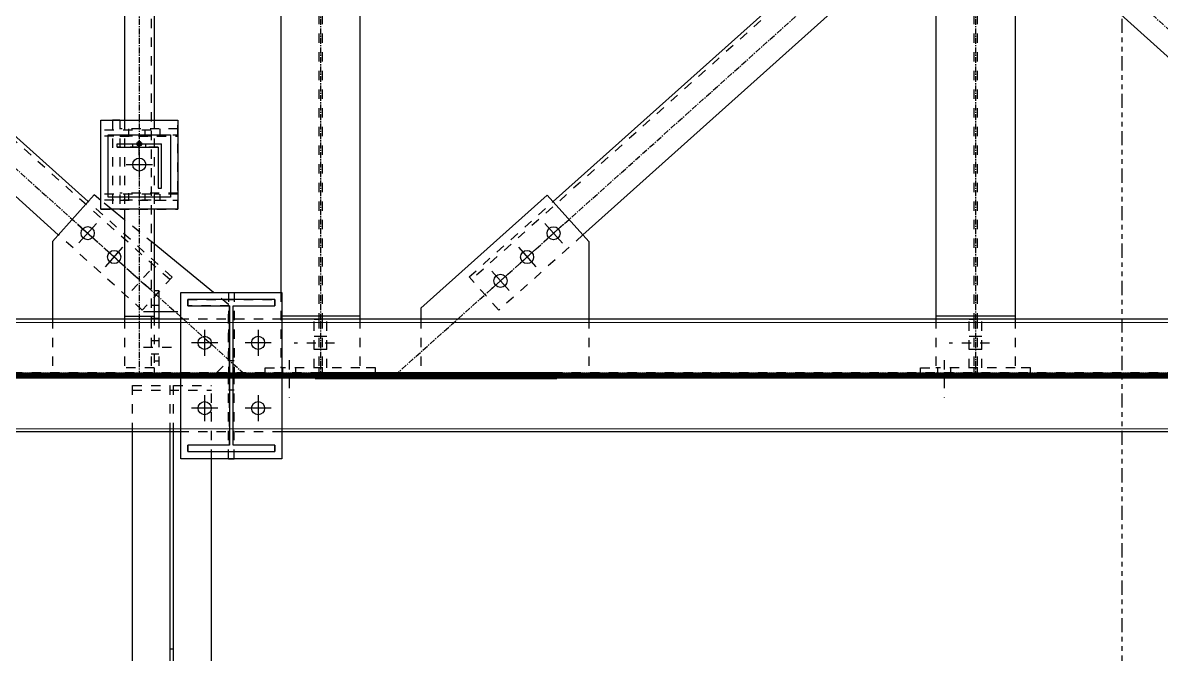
# Model space of a CAD drawing. Header units: inches. Extents: x 209270 to 234360, y -180214 to -150194.
# Drawn here: x 220911 to 222828, y -165733 to -164670 of the extents above; entities that cross this region are included whole.
import ezdxf

# ---------------------------------------------------------------- set-up
doc = ezdxf.new("R2010")
doc.units = ezdxf.units.IN
doc.header["$LTSCALE"] = 10
doc.header["$MEASUREMENT"] = 0
for name, pattern in [('CENTER', [2, 1.25, -0.25, 0.25, -0.25]), ('DXK_LINE_DOT2', [3.9198, 1.9599, -1.9599]), ('DXK_LINE_DOT5', [7.8785, 2.979, -0.9799, 0.9799, -0.9799, 0.9799, -0.9799]), ('HIDDEN', [0.375, 0.25, -0.125])]:
    doc.linetypes.add(name, pattern=pattern)
doc.layers.get('0').update_dxf_attribs({"color": 1})
for name, color, linetype in [('_BLUE_0', 5, 'Continuous'), ('_BLUE_1', 5, 'Continuous'), ('_BLUE_2', 5, 'Continuous'), ('_BLUE_4', 5, 'Continuous')]:
    doc.layers.add(name, color=color, linetype=linetype)
for name, color, linetype, lineweight in [('CEN', 1, 'CENTER', 9), ('handrail', 1, 'FENCELINE1', 9), ('HIDDEN', 1, 'HIDDEN', 9), ('MAIN OBJECT', 1, 'Continuous', 18)]:
    doc.layers.add(name, color=color, linetype=linetype, lineweight=lineweight)
doc.linetypes.add('FENCELINE1', pattern='A,0.25,-0.1,[133,arial.ttf,S=0.1,R=0,X=-0.1,Y=0],-0.1,1', length=1.45)

# ---------------------------------------------------------------- blocks, each defined once
blk = doc.blocks.new('MECH_DRAWING')
at = {"layer": 'CEN'}
blk.add_line((217212.2, -165263.7), (228311.6, -165263.7), dxfattribs=at)
at = {"layer": 'CEN', "elevation": 0.8}
blk.add_lwpolyline([(217011.9, -155263.7), (228511.9, -155263.7), (228511.9, -165263.7), (217011.9, -165263.7)], close=True, dxfattribs=at)
blk.add_lwpolyline([(217011.9, -165263.7), (217011.9, -165263.7), (228511.9, -165263.7), (228511.9, -165268.7)], dxfattribs=at)
at = {"layer": 'handrail', "const_width": 10}
blk.add_lwpolyline([(217011.9, -157988.4), (217011.9, -165263.7), (228511.9, -165263.7), (228511.9, -163968.7)], dxfattribs=at)
at = {"layer": 'HIDDEN', "elevation": 0}
blk.add_lwpolyline([(228307.2, -165268.1), (217216.6, -165268.1), (217216.6, -165259.3), (228307.2, -165259.3)], close=True, dxfattribs=at)
at = {"layer": 'MAIN OBJECT', "elevation": 0}
blk.add_lwpolyline([(228307.2, -165353.1), (217216.6, -165353.1), (217216.6, -165174.3), (228307.2, -165174.3)], close=True, dxfattribs=at)
blk = doc.blocks.new('GridLine-116860372-116905 - 114867')
at = {"layer": '_BLUE_2', "linetype": 'DXK_LINE_DOT5'}
blk.add_line((2535.4, 12570.8), (24512.1, 12570.8), dxfattribs=at)
blk = doc.blocks.new('GridLine-116860372-154898 - 114867')
at = {"layer": '_BLUE_2', "linetype": 'DXK_LINE_DOT5'}
blk.add_line((16763.1, 10927.9), (16763.1, 14695.8), dxfattribs=at)
blk = doc.blocks.new('Part-116860372-115070 - 114867')
at = {"layer": '_BLUE_4', "linetype": 'Continuous'}
for points in [[(16454.3, 13659.6, -1), (16454.3, 13669.6, -1)], [(15231.8, 12565.8, -1), (15231.8, 12575.8, -1)]]:
    blk.add_hatch(color=256, dxfattribs=at).paths.add_polyline_path(points)
at = {"layer": '_BLUE_1', "linetype": 'DXK_LINE_DOT2'}
for p, q in [((16294.8, 13578.9), (15393.6, 12772.6)), ((16289.8, 13584.5), (16112.8, 13426.1)), ((16289.8, 13584.5), (16352.3, 13514.6)), ((16352.3, 13514.6), (16175.3, 13356.3)), ((15388.6, 12778.2), (15565.6, 12936.6)), ((15628.1, 12866.7), (15451.1, 12708.3)), ((15451.1, 12708.3), (15388.6, 12778.2))]:
    blk.add_line(p, q, dxfattribs=at)
at = {"layer": '_BLUE_2', "linetype": 'Continuous'}
for p, q in [((16112.8, 13426.1), (15565.6, 12936.6)), ((16175.3, 13356.3), (15628.1, 12866.7))]:
    blk.add_line(p, q, dxfattribs=at)
at = {"layer": '_BLUE_4', "linetype": 'CENTER'}
blk.add_line((15231.8, 12570.8), (16454.3, 13664.6), dxfattribs=at)
at = {"layer": '_BLUE_4', "linetype": 'Continuous'}
for centre in [(16454.3, 13664.6), (15231.8, 12570.8)]:
    blk.add_circle(centre, 5, dxfattribs=at)
blk = doc.blocks.new('Part-116860372-150003 - 114867')
at = {"layer": '_BLUE_1', "linetype": 'DXK_LINE_DOT2'}
for p, q in [((14719.3, 13087.1), (14613.1, 13087.1)), ((14706.9, 13074.6), (14706.9, 13087.1)), ((14719.3, 13074.6), (14613.1, 13074.6))]:
    blk.add_line(p, q, dxfattribs=at)
blk = doc.blocks.new('Part-116860372-114923 - 114867')
at = {"layer": '_BLUE_1', "linetype": 'DXK_LINE_DOT2'}
for p, q in [((14994.3, 12689.6), (14781.8, 12689.6)), ((19818.1, 12576.7), (9958.1, 12576.7)), ((19818.1, 12565), (9958.1, 12565)), ((14994.3, 12452.1), (14781.8, 12452.1))]:
    blk.add_line(p, q, dxfattribs=at)
at = {"layer": '_BLUE_2', "linetype": 'Continuous'}
for p, q in [((14781.8, 12689.6), (13931.8, 12689.6)), ((18219.3, 12689.6), (14994.3, 12689.6)), ((14781.8, 12452.1), (13931.8, 12452.1)), ((18219.3, 12452.1), (14994.3, 12452.1))]:
    blk.add_line(p, q, dxfattribs=at)
at = {"layer": '_BLUE_4', "linetype": 'CENTER'}
blk.add_line((9575.6, 12570.8), (20200.6, 12570.8), dxfattribs=at)
blk = doc.blocks.new('Part-116860372-114926 - 114867')
at = {"layer": '_BLUE_4', "linetype": 'Continuous'}
blk.add_hatch(color=256, dxfattribs=at).paths.add_polyline_path([(14888.1, 12565.8, -1), (14888.1, 12575.8, -1)])
at = {"layer": '_BLUE_1', "linetype": 'DXK_LINE_DOT2'}
for p, q in [((14796.6, 12717.2), (14796.6, 12730.8)), ((14796.6, 12730.8), (14979.6, 12730.8)), ((14979.6, 12730.8), (14979.6, 12717.2)), ((14884.1, 12717.2), (14796.6, 12717.2)), ((14884.1, 12424.5), (14884.1, 12717.2)), ((14892, 12424.5), (14892, 12717.2)), ((14892, 12717.2), (14979.6, 12717.2)), ((14796.6, 12410.8), (14796.6, 12424.5)), ((14884.1, 12424.5), (14796.6, 12424.5)), ((14979.6, 12424.5), (14892, 12424.5)), ((14979.6, 12424.5), (14979.6, 12410.8)), ((14796.6, 12410.8), (14979.6, 12410.8))]:
    blk.add_line(p, q, dxfattribs=at)
at = {"layer": '_BLUE_2', "linetype": 'Continuous'}
for p, q in [((14796.6, 12730.8), (14796.6, 12730.8)), ((14979.6, 12730.8), (14796.6, 12730.8)), ((14796.6, 12730.8), (14796.6, 12717.2)), ((14979.6, 12730.8), (14979.6, 12730.8)), ((14979.6, 12717.2), (14979.6, 12730.8)), ((14796.6, 12717.2), (14796.6, 12717.2)), ((14796.6, 12717.2), (14884.1, 12717.2)), ((14884.1, 12717.2), (14884.1, 12717.2)), ((14884.1, 12717.2), (14884.1, 12424.5)), ((14892, 12717.2), (14892, 12717.2)), ((14892, 12424.5), (14892, 12717.2)), ((14892, 12717.2), (14979.6, 12717.2)), ((14979.6, 12717.2), (14979.6, 12717.2)), ((14796.6, 12424.5), (14796.6, 12424.5)), ((14884.1, 12424.5), (14796.6, 12424.5)), ((14796.6, 12424.5), (14796.6, 12410.8)), ((14884.1, 12424.5), (14884.1, 12424.5)), ((14892, 12424.5), (14892, 12424.5)), ((14979.6, 12424.5), (14892, 12424.5)), ((14979.6, 12424.5), (14979.6, 12424.5)), ((14979.6, 12410.8), (14979.6, 12424.5)), ((14796.6, 12410.8), (14796.6, 12410.8)), ((14796.6, 12410.8), (14979.6, 12410.8)), ((14979.6, 12410.8), (14979.6, 12410.8))]:
    blk.add_line(p, q, dxfattribs=at)
at = {"layer": '_BLUE_4', "linetype": 'CENTER'}
blk.add_line((14888.1, 12570.8), (14888.1, 12570.8), dxfattribs=at)
at = {"layer": '_BLUE_4', "linetype": 'Continuous'}
blk.add_circle((14888.1, 12570.8), 5, dxfattribs=at)
blk = doc.blocks.new('Bolt-116860372-115284 - 114867')
at = {"layer": '_BLUE_1', "linetype": 'DXK_LINE_DOT2'}
for p, q in [((14995.8, 12586.7), (14995.8, 12576.7)), ((15009.5, 12603), (15009.5, 12524.2)), ((15023.3, 12586.7), (15023.3, 12576.7)), ((14995.8, 12576.7), (14995.8, 12565)), ((15023.3, 12576.7), (15023.3, 12565))]:
    blk.add_line(p, q, dxfattribs=at)
blk = doc.blocks.new('Part-116860372-114994 - 114867')
at = {"layer": '_BLUE_4', "linetype": 'Continuous'}
for points in [[(15075.6, 15315.8, -1), (15075.6, 15325.8, -1)], [(15075.6, 12565.8, -1), (15075.6, 12575.8, -1)]]:
    blk.add_hatch(color=256, dxfattribs=at).paths.add_polyline_path(points)
at = {"layer": '_BLUE_1', "linetype": 'DXK_LINE_DOT2'}
for p, q in [((14992.3, 15303.4), (14992.3, 15177.7)), ((15158.8, 15303.4), (14992.3, 15303.4)), ((15072, 15303.4), (15072, 15177.7)), ((15079.1, 15303.4), (15079.1, 15177.7)), ((15158.8, 15303.4), (15158.8, 15177.7)), ((15072, 15171.5), (15072, 12695.8)), ((15079.1, 15171.5), (15079.1, 12695.8)), ((14992.3, 12745.8), (14992.3, 12586.7)), ((14994.3, 12695.8), (14992.3, 12695.8)), ((15072, 12689.6), (15072, 12586.7)), ((15079.1, 12689.6), (15079.1, 12586.7)), ((15158.8, 12689.6), (15158.8, 12586.7)), ((15158.8, 12586.7), (14992.3, 12586.7))]:
    blk.add_line(p, q, dxfattribs=at)
at = {"layer": '_BLUE_2', "linetype": 'Continuous'}
for p, q in [((14992.3, 15177.7), (14992.3, 12745.8)), ((15158.8, 15171.5), (14992.3, 15171.5)), ((15072, 15177.7), (15072, 15171.5)), ((15079.1, 15177.7), (15079.1, 15171.5)), ((15158.8, 15177.7), (15158.8, 12689.6)), ((15158.8, 12695.8), (14994.3, 12695.8)), ((15072, 12695.8), (15072, 12689.6)), ((15079.1, 12695.8), (15079.1, 12689.6))]:
    blk.add_line(p, q, dxfattribs=at)
at = {"layer": '_BLUE_4', "linetype": 'CENTER'}
blk.add_line((15075.6, 15320.8), (15075.6, 12570.8), dxfattribs=at)
at = {"layer": '_BLUE_4', "linetype": 'Continuous'}
for centre in [(15075.6, 15320.8), (15075.6, 12570.8)]:
    blk.add_circle(centre, 5, dxfattribs=at)
blk = doc.blocks.new('Part-116860372-115018 - 114867')
at = {"layer": '_BLUE_4', "linetype": 'Continuous'}
for points in [[(16454.3, 15315.8, -1), (16454.3, 15325.8, -1)], [(16454.3, 12565.8, -1), (16454.3, 12575.8, -1)]]:
    blk.add_hatch(color=256, dxfattribs=at).paths.add_polyline_path(points)
at = {"layer": '_BLUE_1', "linetype": 'DXK_LINE_DOT2'}
for p, q in [((16371.1, 15303.4), (16371.1, 15177.7)), ((16537.6, 15303.4), (16371.1, 15303.4)), ((16450.8, 15303.4), (16450.8, 15177.7)), ((16457.9, 15303.4), (16457.9, 15177.7)), ((16537.6, 15303.4), (16537.6, 15177.7)), ((16450.8, 15171.5), (16450.8, 12695.8)), ((16457.9, 15171.5), (16457.9, 12695.8)), ((16371.1, 12689.6), (16371.1, 12586.7)), ((16450.8, 12689.6), (16450.8, 12586.7)), ((16457.9, 12689.6), (16457.9, 12586.7)), ((16537.6, 12689.6), (16537.6, 12586.7)), ((16537.6, 12586.7), (16371.1, 12586.7))]:
    blk.add_line(p, q, dxfattribs=at)
at = {"layer": '_BLUE_2', "linetype": 'Continuous'}
for p, q in [((16371.1, 15177.7), (16371.1, 12689.6)), ((16537.6, 15171.5), (16371.1, 15171.5)), ((16450.8, 15177.7), (16450.8, 15171.5)), ((16457.9, 15177.7), (16457.9, 15171.5)), ((16537.6, 15177.7), (16537.6, 12689.6)), ((16537.6, 12695.8), (16371.1, 12695.8)), ((16450.8, 12695.8), (16450.8, 12689.6)), ((16457.9, 12695.8), (16457.9, 12689.6))]:
    blk.add_line(p, q, dxfattribs=at)
at = {"layer": '_BLUE_4', "linetype": 'CENTER'}
blk.add_line((16454.3, 15320.8), (16454.3, 12570.8), dxfattribs=at)
at = {"layer": '_BLUE_4', "linetype": 'Continuous'}
for centre in [(16454.3, 15320.8), (16454.3, 12570.8)]:
    blk.add_circle(centre, 5, dxfattribs=at)
blk = doc.blocks.new('Part-116860372-115069 - 114867')
at = {"layer": '_BLUE_4', "linetype": 'Continuous'}
for points in [[(13700.6, 13659.6, -1), (13700.6, 13669.6, -1)], [(14919.3, 12565.8, -1), (14919.3, 12575.8, -1)]]:
    blk.add_hatch(color=256, dxfattribs=at).paths.add_polyline_path(points)
at = {"layer": '_BLUE_1', "linetype": 'DXK_LINE_DOT2'}
for p, q in [((13871.4, 13578.4), (13808.8, 13508.7)), ((14758.2, 12772.5), (13866.4, 13572.8)), ((13871.4, 13578.4), (14048.2, 13419.8)), ((13985.6, 13350), (13808.8, 13508.7)), ((14763.2, 12778.1), (14586.5, 12936.7)), ((14700.6, 12708.3), (14523.8, 12867)), ((14763.2, 12778.1), (14700.6, 12708.3))]:
    blk.add_line(p, q, dxfattribs=at)
at = {"layer": '_BLUE_2', "linetype": 'Continuous'}
for p, q in [((14586.5, 12936.7), (14048.2, 13419.8)), ((14523.8, 12867), (13985.6, 13350))]:
    blk.add_line(p, q, dxfattribs=at)
at = {"layer": '_BLUE_4', "linetype": 'CENTER'}
blk.add_line((13700.6, 13664.6), (14919.3, 12570.8), dxfattribs=at)
at = {"layer": '_BLUE_4', "linetype": 'Continuous'}
for centre in [(13700.6, 13664.6), (14919.3, 12570.8)]:
    blk.add_circle(centre, 5, dxfattribs=at)
blk = doc.blocks.new('Part-116860372-115071 - 114867')
at = {"layer": '_BLUE_4', "linetype": 'Continuous'}
for points in [[(16454.3, 13659.6, -1), (16454.3, 13669.6, -1)], [(17669.3, 12565.8, -1), (17669.3, 12575.8, -1)]]:
    blk.add_hatch(color=256, dxfattribs=at).paths.add_polyline_path(points)
at = {"layer": '_BLUE_1', "linetype": 'DXK_LINE_DOT2'}
for p, q in [((16619, 13583.6), (16556.3, 13513.9)), ((17508.9, 12772.4), (16614, 13578)), ((16619, 13583.6), (16795.6, 13424.7)), ((16732.8, 13355), (16556.3, 13513.9)), ((17513.9, 12778), (17337.4, 12936.9)), ((17451.2, 12708.3), (17274.7, 12867.2)), ((17513.9, 12778), (17451.2, 12708.3))]:
    blk.add_line(p, q, dxfattribs=at)
at = {"layer": '_BLUE_2', "linetype": 'Continuous'}
for p, q in [((17337.4, 12936.9), (16795.6, 13424.7)), ((17274.7, 12867.2), (16732.8, 13355))]:
    blk.add_line(p, q, dxfattribs=at)
at = {"layer": '_BLUE_4', "linetype": 'CENTER'}
blk.add_line((16454.3, 13664.6), (17669.3, 12570.8), dxfattribs=at)
at = {"layer": '_BLUE_4', "linetype": 'Continuous'}
for centre in [(16454.3, 13664.6), (17669.3, 12570.8)]:
    blk.add_circle(centre, 5, dxfattribs=at)
blk = doc.blocks.new('Part-116860372-115231 - 114867')
at = {"layer": '_BLUE_1', "linetype": 'DXK_LINE_DOT2'}
for p, q in [((16467.9, 12689.2), (16457.9, 12689.2)), ((16467.9, 12586.7), (16467.9, 12689.2)), ((16457.9, 12586.7), (16457.9, 12576.7)), ((16570.4, 12586.7), (16537.6, 12586.7)), ((16570.4, 12576.7), (16570.4, 12586.7))]:
    blk.add_line(p, q, dxfattribs=at)
blk = doc.blocks.new('Part-116860372-115100 - 114867')
at = {"layer": '_BLUE_4', "linetype": 'Continuous'}
for points in [[(14694.3, 13815.8, -1), (14694.3, 13825.8, -1)], [(14694.3, 12565.8, -1), (14694.3, 12575.8, -1)]]:
    blk.add_hatch(color=256, dxfattribs=at).paths.add_polyline_path(points)
at = {"layer": '_BLUE_1', "linetype": 'DXK_LINE_DOT2'}
for p, q in [((14663.1, 13752.1), (14663.1, 13633.3)), ((14725.6, 13752.1), (14663.1, 13752.1)), ((14719.3, 13752.1), (14719.3, 12695.8)), ((14725.6, 13752.1), (14725.6, 13633.3)), ((14663.1, 13108.3), (14663.1, 12920.8)), ((14725.6, 13108.3), (14725.6, 12920.8)), ((14663.1, 12689.6), (14663.1, 12586.7)), ((14719.3, 12689.6), (14719.3, 12586.7)), ((14725.6, 12695.8), (14725.6, 12586.7)), ((14725.6, 12586.7), (14663.1, 12586.7))]:
    blk.add_line(p, q, dxfattribs=at)
at = {"layer": '_BLUE_2', "linetype": 'Continuous'}
for p, q in [((14663.1, 13633.3), (14663.1, 13108.3)), ((14725.6, 13633.3), (14725.6, 13108.3)), ((14663.1, 12920.8), (14663.1, 12689.6)), ((14725.6, 12920.8), (14725.6, 12695.8)), ((14663.1, 12695.8), (14725.6, 12695.8)), ((14719.3, 12695.8), (14719.3, 12689.6))]:
    blk.add_line(p, q, dxfattribs=at)
at = {"layer": '_BLUE_4', "linetype": 'CENTER'}
blk.add_line((14694.3, 13820.8), (14694.3, 12570.8), dxfattribs=at)
at = {"layer": '_BLUE_4', "linetype": 'Continuous'}
for centre in [(14694.3, 13820.8), (14694.3, 12570.8)]:
    blk.add_circle(centre, 5, dxfattribs=at)
blk = doc.blocks.new('Part-116860372-115227 - 114867')
at = {"layer": '_BLUE_1', "linetype": 'DXK_LINE_DOT2'}
for p, q in [((15089.1, 12689.2), (15079.1, 12689.2)), ((15089.1, 12586.7), (15089.1, 12689.2)), ((15079.1, 12586.7), (15079.1, 12576.7)), ((15191.6, 12586.7), (15158.8, 12586.7)), ((15191.6, 12576.7), (15191.6, 12586.7))]:
    blk.add_line(p, q, dxfattribs=at)
blk = doc.blocks.new('Part-116860372-149990 - 114867')
at = {"layer": '_BLUE_1', "linetype": 'DXK_LINE_DOT2'}
for p, q in [((14775.6, 13089.6), (14725.6, 13089.6)), ((14738.1, 13077.1), (14738.1, 13089.6)), ((14725.6, 13077.1), (14775.6, 13077.1))]:
    blk.add_line(p, q, dxfattribs=at)
blk = doc.blocks.new('Part-116860372-115226 - 114867')
at = {"layer": '_BLUE_1', "linetype": 'DXK_LINE_DOT2'}
for p, q in [((15062, 12586.7), (15062, 12689.2)), ((15062, 12689.2), (15072, 12689.2)), ((14959.5, 12576.7), (14959.5, 12586.7)), ((14959.5, 12586.7), (14992.3, 12586.7)), ((15072, 12586.7), (15072, 12576.7))]:
    blk.add_line(p, q, dxfattribs=at)
blk = doc.blocks.new('Bolt-116860372-115228 - 114867')
at = {"layer": '_BLUE_1', "linetype": 'DXK_LINE_DOT2'}
for p, q in [((15072, 12653), (15062, 12653)), ((15079.1, 12653), (15072, 12653)), ((15089.1, 12653), (15079.1, 12653)), ((15105.4, 12639.2), (15020.4, 12639.2)), ((15072, 12625.5), (15062, 12625.5)), ((15079.1, 12625.5), (15072, 12625.5)), ((15089.1, 12625.5), (15079.1, 12625.5))]:
    blk.add_line(p, q, dxfattribs=at)
blk = doc.blocks.new('Part-116860372-115230 - 114867')
at = {"layer": '_BLUE_1', "linetype": 'DXK_LINE_DOT2'}
for p, q in [((16440.8, 12586.7), (16440.8, 12689.2)), ((16440.8, 12689.2), (16450.8, 12689.2)), ((16338.3, 12576.7), (16338.3, 12586.7)), ((16338.3, 12586.7), (16371.1, 12586.7)), ((16450.8, 12586.7), (16450.8, 12576.7))]:
    blk.add_line(p, q, dxfattribs=at)
blk = doc.blocks.new('Bolt-116860372-115232 - 114867')
at = {"layer": '_BLUE_1', "linetype": 'DXK_LINE_DOT2'}
for p, q in [((16450.8, 12653), (16440.8, 12653)), ((16457.9, 12653), (16450.8, 12653)), ((16467.9, 12653), (16457.9, 12653)), ((16484.1, 12639.2), (16399.1, 12639.2)), ((16450.8, 12625.5), (16440.8, 12625.5)), ((16457.9, 12625.5), (16450.8, 12625.5)), ((16467.9, 12625.5), (16457.9, 12625.5))]:
    blk.add_line(p, q, dxfattribs=at)
blk = doc.blocks.new('Bolt-116860372-115285 - 114867')
at = {"layer": '_BLUE_1', "linetype": 'DXK_LINE_DOT2'}
for p, q in [((16374.5, 12586.7), (16374.5, 12576.7)), ((16388.3, 12603), (16388.3, 12524.2)), ((16402, 12586.7), (16402, 12576.7)), ((16374.5, 12576.7), (16374.5, 12565)), ((16402, 12576.7), (16402, 12565))]:
    blk.add_line(p, q, dxfattribs=at)
blk = doc.blocks.new('Part-116860372-149987 - 114867')
at = {"layer": '_BLUE_1', "linetype": 'DXK_LINE_DOT2'}
for p, q in [((14775.6, 12952.1), (14725.6, 12952.1)), ((14738.1, 12939.6), (14738.1, 12952.1)), ((14725.6, 12939.6), (14775.6, 12939.6))]:
    blk.add_line(p, q, dxfattribs=at)
blk = doc.blocks.new('Part-116860372-115679 - 114867')
at = {"layer": '_BLUE_1', "linetype": 'DXK_LINE_DOT2'}
for p, q in [((14725.6, 12749.2), (14725.6, 12695.8)), ((14735.6, 12689.6), (14735.6, 12576.7)), ((14725.6, 12601.7), (14735.6, 12601.7)), ((14725.6, 12586.7), (14725.6, 12576.7))]:
    blk.add_line(p, q, dxfattribs=at)
at = {"layer": '_BLUE_2', "linetype": 'Continuous'}
for p, q in [((14735.6, 12749.2), (14725.6, 12749.2)), ((14735.6, 12749.2), (14735.6, 12689.6)), ((14725.6, 12695.8), (14725.6, 12689.6))]:
    blk.add_line(p, q, dxfattribs=at)
blk = doc.blocks.new('Bolt-116860372-115680 - 114867')
at = {"layer": '_BLUE_1', "linetype": 'DXK_LINE_DOT2'}
for p, q in [((14703.1, 12630.5), (14775.6, 12630.5)), ((14719.3, 12644.2), (14725.6, 12644.2)), ((14725.6, 12644.2), (14735.6, 12644.2)), ((14719.3, 12616.7), (14725.6, 12616.7)), ((14725.6, 12616.7), (14735.6, 12616.7))]:
    blk.add_line(p, q, dxfattribs=at)
at = {"layer": '_BLUE_2', "linetype": 'Continuous'}
for p, q in [((14703.1, 12705.5), (14775.6, 12705.5)), ((14719.3, 12719.2), (14725.6, 12719.2)), ((14725.6, 12719.2), (14735.6, 12719.2)), ((14719.3, 12691.7), (14725.6, 12691.7)), ((14725.6, 12691.7), (14735.6, 12691.7))]:
    blk.add_line(p, q, dxfattribs=at)
blk = doc.blocks.new('Part-116860372-154326 - 114867')
at = {"layer": '_BLUE_1', "linetype": 'DXK_LINE_DOT2'}
for p, q in [((14759.5, 12452.1), (14759.5, 12565)), ((14766.6, 12452.1), (14766.6, 12565)), ((14679.8, 12549.7), (14759.5, 12549.7)), ((14679.8, 12452.1), (14679.8, 12549.7)), ((14679.8, 12540), (14846.3, 12540)), ((14766.6, 12549.7), (14846.3, 12549.7)), ((14846.3, 12395.8), (14846.3, 12549.7))]:
    blk.add_line(p, q, dxfattribs=at)
at = {"layer": '_BLUE_2', "linetype": 'Continuous'}
for p, q in [((14679.8, 11933.3), (14679.8, 12452.1)), ((14759.5, 11933.3), (14759.5, 12452.1)), ((14766.6, 11933.3), (14766.6, 12452.1)), ((14846.3, 11933.3), (14846.3, 12395.8)), ((14759.5, 11995.8), (14766.6, 11995.8)), ((14766.6, 11933.3), (14679.8, 11933.3)), ((14846.3, 11933.3), (14766.6, 11933.3))]:
    blk.add_line(p, q, dxfattribs=at)
blk = doc.blocks.new('Part-116860372-116875 - 114867')
at = {"layer": '_BLUE_2', "linetype": 'Continuous'}
for p, q in [((15064.4, 12577.1), (15573, 12577.1)), ((15064.4, 12577.1), (15064.4, 12564.6)), ((15064.4, 12564.6), (15573, 12564.6)), ((15375.2, 12564.6), (15375.2, 12577.1)), ((15573, 12577.1), (15573, 12564.6))]:
    blk.add_line(p, q, dxfattribs=at)
blk = doc.blocks.new('Part-116860372-116133 - 114867')
at = {"layer": '_BLUE_1', "linetype": 'DXK_LINE_DOT2'}
for p, q in [((14635.6, 12920.8), (14613.1, 12939.2)), ((14725.6, 12847.6), (14663.1, 12898.5)), ((14881.8, 12720.5), (14850.6, 12745.8)), ((14881.8, 12601.7), (14881.8, 12720.5)), ((14511.3, 12689.6), (14511.3, 12576.7)), ((14856.8, 12576.7), (14881.8, 12601.7))]:
    blk.add_line(p, q, dxfattribs=at)
at = {"layer": '_BLUE_2', "linetype": 'Continuous'}
for p, q in [((14599, 12950.7), (14511.3, 12853)), ((14613.1, 12939.2), (14599, 12950.7)), ((14663.1, 12898.5), (14635.6, 12920.8)), ((14511.3, 12853), (14511.3, 12689.6)), ((14850.6, 12745.8), (14725.6, 12847.6))]:
    blk.add_line(p, q, dxfattribs=at)
blk = doc.blocks.new('Bolt-116860372-116134 - 114867')
at = {"layer": '_BLUE_2', "linetype": 'Continuous'}
for p, q in [((14565.2, 12888.7), (14606.1, 12851.9)), ((14567.3, 12849.8), (14604, 12890.8)), ((14621, 12838.6), (14661.9, 12801.8)), ((14623.1, 12799.7), (14659.8, 12840.7)), ((14676.8, 12788.5), (14690.4, 12776.3)), ((14715.6, 12790.6), (14703.4, 12777)), ((14678.9, 12749.7), (14691.1, 12763.3)), ((14717.7, 12751.8), (14704.1, 12764))]:
    blk.add_line(p, q, dxfattribs=at)
for centre in [(14585.6, 12870.3), (14641.4, 12820.2)]:
    blk.add_circle(centre, 13.8, dxfattribs=at)
blk = doc.blocks.new('Part-116860372-116136 - 114867')
at = {"layer": '_BLUE_1', "linetype": 'DXK_LINE_DOT2'}
for p, q in [((15286.6, 12689.6), (15286.6, 12576.7)), ((15640.6, 12689.6), (15640.6, 12576.7))]:
    blk.add_line(p, q, dxfattribs=at)
at = {"layer": '_BLUE_2', "linetype": 'Continuous'}
for p, q in [((15553.1, 12950.5), (15286.6, 12712.2)), ((15640.6, 12852.7), (15553.1, 12950.5)), ((15640.6, 12852.7), (15640.6, 12689.6)), ((15286.6, 12712.2), (15286.6, 12689.6))]:
    blk.add_line(p, q, dxfattribs=at)
blk = doc.blocks.new('Bolt-116860372-116137 - 114867')
at = {"layer": '_BLUE_2', "linetype": 'Continuous'}
for p, q in [((15586.8, 12888.5), (15545.9, 12851.8)), ((15548, 12890.6), (15584.7, 12849.6)), ((15530.9, 12838.5), (15490, 12801.8)), ((15492.1, 12840.6), (15528.8, 12799.6)), ((15475.1, 12788.5), (15434.1, 12751.8)), ((15436.2, 12790.6), (15472.9, 12749.6))]:
    blk.add_line(p, q, dxfattribs=at)
for centre in [(15566.3, 12870.1), (15510.5, 12820.1), (15454.6, 12770.1)]:
    blk.add_circle(centre, 13.8, dxfattribs=at)
blk = doc.blocks.new('Part-116860372-116898 - 114867')
at = {"layer": '_BLUE_1', "linetype": 'DXK_LINE_DOT2'}
for p, q in [((14881.8, 12745.8), (14881.8, 12576.7)), ((14881.8, 12745.8), (14894.3, 12745.8)), ((14894.3, 12745.8), (14894.3, 12576.7)), ((14894.3, 12601.7), (14881.8, 12601.7))]:
    blk.add_line(p, q, dxfattribs=at)
blk = doc.blocks.new('Part-116860372-116743 - 114867')
at = {"layer": '_BLUE_1', "linetype": 'DXK_LINE_DOT2'}
for p, q in [((14775.6, 13089.6), (14653.1, 13089.6)), ((14671.8, 13089.6), (14671.8, 13074.6)), ((14653.1, 13074.6), (14775.6, 13074.6))]:
    blk.add_line(p, q, dxfattribs=at)
blk = doc.blocks.new('Part-116860372-116739 - 114867')
at = {"layer": '_BLUE_1', "linetype": 'DXK_LINE_DOT2'}
for p, q in [((14653.1, 13108.3), (14638.1, 13108.3)), ((14638.1, 13108.3), (14638.1, 12920.8)), ((14653.1, 13108.3), (14653.1, 12920.8)), ((14653.1, 12920.8), (14638.1, 12920.8))]:
    blk.add_line(p, q, dxfattribs=at)
blk = doc.blocks.new('Part-116860372-116740 - 114867')
at = {"layer": '_BLUE_2', "linetype": 'Continuous'}
for p, q in [((14613.1, 12920.8), (14613.1, 13108.3)), ((14613.1, 13108.3), (14775.6, 13108.3)), ((14775.6, 13108.3), (14775.6, 12920.8)), ((14775.6, 12920.8), (14613.1, 12920.8))]:
    blk.add_line(p, q, dxfattribs=at)
blk = doc.blocks.new('Part-116860372-116741 - 114867')
at = {"layer": '_BLUE_1', "linetype": 'DXK_LINE_DOT2'}
for p, q in [((14613.1, 12920.8), (14613.1, 13108.3)), ((14613.1, 13108.3), (14638.1, 13108.3)), ((14653.1, 13108.3), (14775.6, 13108.3)), ((14775.6, 12920.8), (14775.6, 13108.3)), ((14613.1, 12920.8), (14638.1, 12920.8)), ((14653.1, 12920.8), (14775.6, 12920.8))]:
    blk.add_line(p, q, dxfattribs=at)
blk = doc.blocks.new('Part-116860372-116742 - 114867')
at = {"layer": '_BLUE_1', "linetype": 'DXK_LINE_DOT2'}
for p, q in [((14775.6, 12954.6), (14653.1, 12954.6)), ((14671.8, 12954.6), (14671.8, 12939.6)), ((14653.1, 12939.6), (14775.6, 12939.6))]:
    blk.add_line(p, q, dxfattribs=at)
blk = doc.blocks.new('Part-116860372-116872 - 114867')
at = {"layer": '_BLUE_2', "linetype": 'Continuous'}
for p, q in [((14781.8, 12745.8), (14994.3, 12745.8)), ((14781.8, 12395.8), (14781.8, 12745.8)), ((14994.3, 12745.8), (14994.3, 12395.8)), ((14994.3, 12395.8), (14781.8, 12395.8))]:
    blk.add_line(p, q, dxfattribs=at)
blk = doc.blocks.new('Bolt-116860372-116873 - 114867')
at = {"layer": '_BLUE_2', "linetype": 'Continuous'}
for p, q in [((14831.8, 12667.1), (14831.8, 12612.1)), ((14944.3, 12667.1), (14944.3, 12612.1)), ((14859.3, 12639.6), (14804.3, 12639.6)), ((14971.8, 12639.6), (14916.8, 12639.6)), ((14831.8, 12529.6), (14831.8, 12474.6)), ((14944.3, 12529.6), (14944.3, 12474.6)), ((14859.3, 12502.1), (14804.3, 12502.1)), ((14971.8, 12502.1), (14916.8, 12502.1))]:
    blk.add_line(p, q, dxfattribs=at)
for centre in [(14831.8, 12639.6), (14944.3, 12639.6), (14831.8, 12502.1), (14944.3, 12502.1)]:
    blk.add_circle(centre, 13.8, dxfattribs=at)
blk = doc.blocks.new('Part-116860372-116887 - 114867')
at = {"layer": '_BLUE_2', "linetype": 'Continuous'}
for p, q in [((14514, 12575.8), (14770.4, 12575.8)), ((14514, 12575.8), (14514, 12565.8)), ((14514, 12565.8), (14770.4, 12565.8)), ((14631.7, 12565.8), (14631.7, 12575.8)), ((14770.4, 12575.8), (14770.4, 12565.8))]:
    blk.add_line(p, q, dxfattribs=at)
blk = doc.blocks.new('Part-116860372-116897 - 114867')
at = {"layer": '_BLUE_1', "linetype": 'DXK_LINE_DOT2'}
for p, q in [((14881.8, 12395.8), (14881.8, 12565)), ((14894.3, 12395.8), (14894.3, 12565)), ((14894.3, 12540), (14881.8, 12540)), ((14881.8, 12395.8), (14894.3, 12395.8))]:
    blk.add_line(p, q, dxfattribs=at)
blk = doc.blocks.new('Part-116860372-149983 - 114867')
at = {"layer": '_BLUE_4', "linetype": 'Continuous'}
blk.add_hatch(color=256, dxfattribs=at).paths.add_polyline_path([(14694.3, 13053.4, -1), (14694.3, 13063.4, -1)])
at = {"layer": '_BLUE_1', "linetype": 'DXK_LINE_DOT2'}
for p, q in [((14647.4, 13050.9), (14647.4, 13058.4)), ((14647.4, 13058.4), (14741.2, 13058.4)), ((14733.7, 13050.9), (14647.4, 13050.9)), ((14733.7, 13050.9), (14733.7, 12964.6)), ((14741.2, 12964.6), (14741.2, 13058.4)), ((14733.7, 12964.6), (14741.2, 12964.6))]:
    blk.add_line(p, q, dxfattribs=at)
at = {"layer": '_BLUE_2', "linetype": 'Continuous'}
for p, q in [((14647.4, 13058.4), (14647.4, 13058.4)), ((14647.4, 13050.9), (14647.4, 13058.4)), ((14647.4, 13058.4), (14741.2, 13058.4)), ((14647.4, 13050.9), (14647.4, 13050.9)), ((14647.4, 13050.9), (14733.7, 13050.9)), ((14733.7, 13050.9), (14733.7, 13050.9)), ((14733.7, 13050.9), (14733.7, 12964.6)), ((14741.2, 13058.4), (14741.2, 13058.4)), ((14741.2, 12964.6), (14741.2, 13058.4)), ((14733.7, 12964.6), (14733.7, 12964.6)), ((14733.7, 12964.6), (14741.2, 12964.6)), ((14741.2, 12964.6), (14741.2, 12964.6))]:
    blk.add_line(p, q, dxfattribs=at)
at = {"layer": '_BLUE_4', "linetype": 'CENTER'}
blk.add_line((14694.3, 13058.4), (14694.3, 13058.4), dxfattribs=at)
at = {"layer": '_BLUE_4', "linetype": 'Continuous'}
blk.add_circle((14694.3, 13058.4), 5, dxfattribs=at)
blk = doc.blocks.new('Part-116860372-149985 - 114867')
at = {"layer": '_BLUE_2', "linetype": 'Continuous'}
for p, q in [((14628.7, 12945.8), (14628.7, 13077.1)), ((14628.7, 13077.1), (14759.9, 13077.1)), ((14759.9, 13077.1), (14759.9, 12945.8)), ((14759.9, 12945.8), (14628.7, 12945.8))]:
    blk.add_line(p, q, dxfattribs=at)
blk = doc.blocks.new('Bolt-116860372-149989 - 114867')
at = {"layer": '_BLUE_2', "linetype": 'Continuous'}
for p, q in [((14694.3, 13042.1), (14694.3, 12987.1)), ((14666.8, 13014.6), (14721.8, 13014.6))]:
    blk.add_line(p, q, dxfattribs=at)
blk.add_circle((14694.3, 13014.6), 13.7, dxfattribs=at)
blk = doc.blocks.new('Bolt-116860372-150000 - 114867')
at = {"layer": '_BLUE_2', "linetype": 'Continuous'}
for p, q in [((14694.3, 13034.6), (14694.3, 13064.6)), ((14680.6, 13050.9), (14680.6, 13058.4)), ((14708.1, 13050.9), (14708.1, 13058.4))]:
    blk.add_line(p, q, dxfattribs=at)
blk = doc.blocks.new('Part-116860372-150002 - 114867')
at = {"layer": '_BLUE_1', "linetype": 'DXK_LINE_DOT2'}
for p, q in [((14719.3, 12952.1), (14613.1, 12952.1)), ((14706.9, 12939.6), (14706.9, 12952.1)), ((14719.3, 12939.6), (14613.1, 12939.6))]:
    blk.add_line(p, q, dxfattribs=at)
blk = doc.blocks.new('STR_DRAWING')
at = {"layer": '_BLUE_0', "xscale": 0.8, "yscale": 0.8, "zscale": 0.8}
for name in ['Part-116860372-114994 - 114867', 'Part-116860372-115018 - 114867', 'GridLine-116860372-154898 - 114867', 'Part-116860372-115100 - 114867', 'Part-116860372-115069 - 114867', 'Part-116860372-115070 - 114867', 'Part-116860372-115071 - 114867', 'Part-116860372-116740 - 114867', 'Part-116860372-116741 - 114867', 'Part-116860372-116739 - 114867', 'Part-116860372-150003 - 114867', 'Part-116860372-149985 - 114867', 'Part-116860372-116743 - 114867', 'Part-116860372-149990 - 114867', 'Part-116860372-149983 - 114867', 'Bolt-116860372-150000 - 114867', 'Bolt-116860372-149989 - 114867', 'Part-116860372-116742 - 114867', 'Part-116860372-116133 - 114867', 'Part-116860372-150002 - 114867', 'Part-116860372-149987 - 114867', 'Part-116860372-116136 - 114867', 'Bolt-116860372-116134 - 114867', 'Bolt-116860372-116137 - 114867', 'Part-116860372-115679 - 114867', 'Part-116860372-116872 - 114867', 'Part-116860372-116898 - 114867', 'Bolt-116860372-115680 - 114867', 'Part-116860372-114926 - 114867', 'GridLine-116860372-116905 - 114867', 'Part-116860372-114923 - 114867', 'Bolt-116860372-116873 - 114867', 'Part-116860372-115226 - 114867', 'Part-116860372-115227 - 114867', 'Part-116860372-115230 - 114867', 'Part-116860372-115231 - 114867', 'Bolt-116860372-115228 - 114867', 'Bolt-116860372-115232 - 114867', 'Bolt-116860372-115284 - 114867', 'Bolt-116860372-115285 - 114867', 'Part-116860372-116887 - 114867', 'Part-116860372-116875 - 114867', 'Part-116860372-154326 - 114867', 'Part-116860372-116897 - 114867']:
    blk.add_blockref(name, (971.5, 4264.2), dxfattribs=at)

msp = doc.modelspace()

# ---------------------------------------------------------------- block references
msp.add_blockref('MECH_DRAWING', (0, 0))
at = {"xscale": 0.9999999999078191, "yscale": 1.0000000000951985}
msp.add_blockref('STR_DRAWING', (208379.9, -179584.5), dxfattribs=at)

doc.saveas('drawing.dxf')
